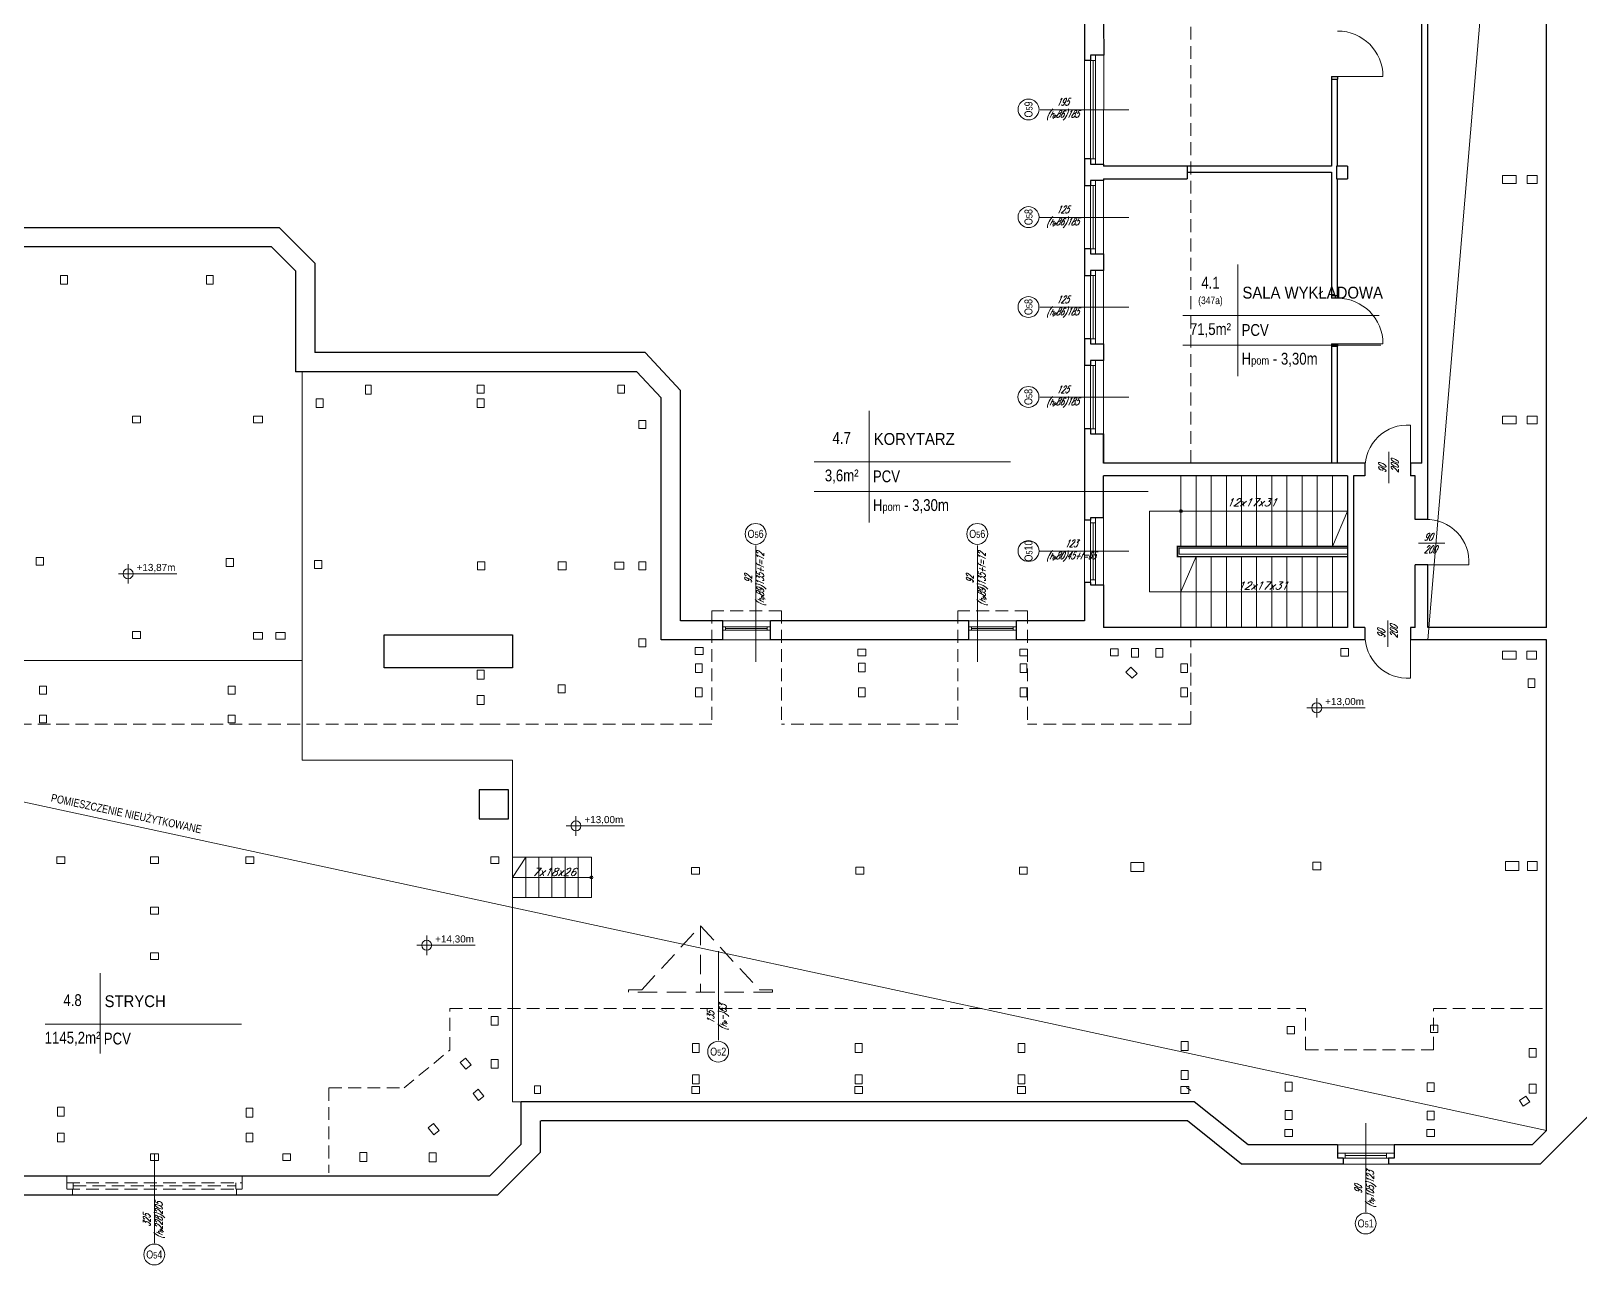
# Model space of a CAD drawing. Header units: millimetres. Extents: x -18485 to 40303, y -22087 to 35064.
# Drawn here: x 4553 to 7619, y -11075 to -8633 of the extents above; entities that cross this region are included whole.
import ezdxf
from ezdxf.enums import TextEntityAlignment as Align

# ---------------------------------------------------------------- set-up
doc = ezdxf.new("R2010")
doc.units = ezdxf.units.MM
doc.linetypes.add('DASHED', pattern=[19.05, 12.7, -6.35])
doc.layers.get('0').update_dxf_attribs({"lineweight": 25})
for name, color, linetype, lineweight in [('01-2_konstrukcja dachu', 1, 'Continuous', 20), ('01_ściany', 2, 'Continuous', 25), ('03-01_okna', 5, 'Continuous', 15), ('03-02_schody', 6, 'Continuous', 5), ('03_drzwi', 1, 'Continuous', 0), ('04-1_widok', 251, 'Continuous', 5), ('04-2_nad', 251, 'DASHED', 5), ('05-03_opis', 10, 'Continuous', 5)]:
    doc.layers.add(name, color=color, linetype=linetype, lineweight=lineweight)
doc.styles.add('arial', font='arial.ttf')
doc.styles.add('ariel', font='arial.ttf', dxfattribs={"width": 0.8})
doc.styles.add('ariel_wym', font='simplex.shx', dxfattribs={"width": 0.65, "oblique": 25})

# ---------------------------------------------------------------- blocks, each defined once
blk = doc.blocks.new('kota rzutowa')
at = {"ltscale": 0.5}
for p, q in [((-20.6, 0), (102.8, 0)), ((0, -20.6), (0, 20.6))]:
    blk.add_line(p, q, dxfattribs=at)
blk.add_circle((0, 0), 10.6, dxfattribs=at)
at = {"ltscale": 0.5, "style": 'arial'}
blk.add_attdef('POZ._POSADKI_WYKOŃCZONWJ', text='', height=15, dxfattribs=at).set_placement((17.9, 1.4), align=Align.BOTTOM_LEFT)
blk.add_attdef('POZ._POSADZKI_KONSTRUKCJA', text='', height=15, dxfattribs=at).set_placement((17, -5), align=Align.TOP_LEFT)

msp = doc.modelspace()

# ---------------------------------------------------------------- linework, layer by layer
at = {"layer": '01-2_konstrukcja dachu', "color": 8}
msp.add_line((6849, -10729.9), (6840.1, -10723.8), dxfattribs=at)
at = {"layer": '01-2_konstrukcja dachu'}
for points in [[(7465.7, -8919), (7492.8, -8919), (7492.8, -8934.5), (7465.7, -8934.5)], [(7514.8, -8919), (7534.3, -8919), (7534.3, -8934.5), (7514.8, -8934.5)], [(4624.7, -9134.1), (4611.2, -9134.1), (4611.2, -9116.6), (4624.7, -9116.6)], [(4913.3, -9134.1), (4899.8, -9134.1), (4899.8, -9116.6), (4913.3, -9116.6)], [(5214.7, -9334.3), (5226.2, -9334.3), (5226.2, -9351.8), (5214.7, -9351.8)], [(5436.2, -9334.3), (5449.7, -9334.3), (5449.7, -9349.8), (5436.2, -9349.8)], [(5714.2, -9334.3), (5727.7, -9334.3), (5727.7, -9349.8), (5714.2, -9349.8)], [(5130.8, -9378.5), (5117.3, -9378.5), (5117.3, -9361), (5130.8, -9361)], [(5449.6, -9378.5), (5436.1, -9378.5), (5436.1, -9361), (5449.6, -9361)], [(4753.9, -9408.7), (4753.9, -9395.1), (4769.4, -9395.2), (4769.4, -9408.7)], [(5756.2, -9404.1), (5769.7, -9404.1), (5769.7, -9419.6), (5756.2, -9419.6)], [(7465.7, -9395.3), (7492.8, -9395.3), (7492.8, -9410.8), (7465.7, -9410.8)], [(7514.8, -9395.3), (7534.3, -9395.3), (7534.3, -9410.8), (7514.8, -9410.8)], [(4562.6, -9674.8), (4577.1, -9674.8), (4577.1, -9690.3), (4562.6, -9690.3)], [(4939.3, -9677.3), (4953.8, -9677.3), (4953.8, -9692.8), (4939.3, -9692.8)], [(5114.2, -9681.3), (5128.7, -9681.3), (5128.7, -9696.8), (5114.2, -9696.8)], [(5436.7, -9683.8), (5451.2, -9683.8), (5451.2, -9699.3), (5436.7, -9699.3)], [(5596.2, -9683.8), (5612.2, -9683.8), (5612.2, -9699.3), (5596.2, -9699.3)], [(5726, -9684.6), (5726, -9698.1), (5708.5, -9698.1), (5708.5, -9684.6)], [(5756.2, -9683.8), (5769.7, -9683.8), (5769.7, -9699.3), (5756.2, -9699.3)], [(4753.9, -9835.3), (4753.9, -9821.7), (4769.4, -9821.8), (4769.4, -9835.3)], [(4993, -9836.8), (4993, -9823.3), (5011, -9823.3), (5011, -9836.8)], [(5037.5, -9836.8), (5037.5, -9823.3), (5055.5, -9823.3), (5055.5, -9836.8)], [(5756.2, -9836.3), (5769.7, -9836.3), (5769.7, -9851.8), (5756.2, -9851.8)], [(5883.1, -9853.5), (5883.1, -9867), (5867.6, -9867), (5867.6, -9853.5)], [(6205.1, -9856.5), (6205.1, -9870), (6189.6, -9870), (6189.6, -9856.5)], [(6525.6, -9856.5), (6525.6, -9870), (6510.1, -9870), (6510.1, -9856.5)], [(6705, -9856.1), (6705, -9869.6), (6689.5, -9869.6), (6689.5, -9856.1)], [(6745.1, -9872.4), (6731.6, -9872.4), (6731.6, -9854.9), (6745.1, -9854.9)], [(6793.2, -9872.4), (6779.7, -9872.4), (6779.7, -9854.9), (6793.2, -9854.9)], [(7145.6, -9855), (7161.1, -9855), (7161.1, -9870.5), (7145.6, -9870.5)], [(7465.7, -9860.6), (7492.8, -9860.6), (7492.8, -9876.1), (7465.7, -9876.1)], [(7513.9, -9860.3), (7532.9, -9860.3), (7532.9, -9876.3), (7513.9, -9876.3)], [(5449.7, -9915.7), (5436.2, -9915.7), (5436.2, -9898.2), (5449.7, -9898.2)], [(5881.5, -9902.9), (5868, -9902.9), (5868, -9885.4), (5881.5, -9885.4)], [(6204.2, -9901.4), (6190.7, -9901.4), (6190.7, -9883.9), (6204.2, -9883.9)], [(6524.4, -9902.9), (6510.9, -9902.9), (6510.9, -9885.4), (6524.4, -9885.4)], [(6742.4, -9904.6), (6732.8, -9914.2), (6720.4, -9901.7), (6730, -9892.2)], [(6842.4, -9902.9), (6828.9, -9902.9), (6828.9, -9885.4), (6842.4, -9885.4)], [(4569.5, -9929.9), (4583, -9929.9), (4583, -9945.4), (4569.5, -9945.4)], [(4943, -9929.9), (4956.5, -9929.9), (4956.5, -9945.4), (4943, -9945.4)], [(5596.4, -9927.4), (5609.9, -9927.4), (5609.9, -9942.9), (5596.4, -9942.9)], [(5881.5, -9950.8), (5868, -9950.8), (5868, -9933.3), (5881.5, -9933.3)], [(6204.2, -9950.8), (6190.7, -9950.8), (6190.7, -9933.3), (6204.2, -9933.3)], [(6524.4, -9950.8), (6510.9, -9950.8), (6510.9, -9933.3), (6524.4, -9933.3)], [(6842.4, -9950.8), (6828.9, -9950.8), (6828.9, -9933.3), (6842.4, -9933.3)], [(7530, -9932.6), (7516.5, -9932.6), (7516.5, -9915.1), (7530, -9915.1)], [(5449.7, -9965.8), (5436.2, -9965.8), (5436.2, -9948.3), (5449.7, -9948.3)], [(4569.5, -9987), (4583, -9987), (4583, -10002.5), (4569.5, -10002.5)], [(4943, -9987), (4956.5, -9987), (4956.5, -10002.5), (4943, -10002.5)], [(4619.6, -10267.5), (4619.6, -10281), (4604.1, -10281), (4604.1, -10267.5)], [(4805, -10267.5), (4805, -10281), (4789.5, -10281), (4789.5, -10267.5)], [(4993.6, -10267.5), (4993.6, -10281), (4978.1, -10281), (4978.1, -10267.5)], [(5478.8, -10267.5), (5478.8, -10281), (5463.3, -10281), (5463.3, -10267.5)], [(5875.8, -10288.5), (5875.8, -10302), (5860.3, -10302), (5860.3, -10288.5)], [(6201.2, -10288.2), (6201.2, -10301.7), (6185.7, -10301.7), (6185.7, -10288.2)], [(6524.9, -10288.2), (6524.9, -10301.7), (6509.4, -10301.7), (6509.4, -10288.2)], [(6729.8, -10278.8), (6755.8, -10278.8), (6755.8, -10296.3), (6729.8, -10296.3)], [(7090.6, -10278), (7106.1, -10278), (7106.1, -10293.5), (7090.6, -10293.5)], [(7090.6, -10278), (7106.1, -10278), (7106.1, -10293.5), (7090.6, -10293.5)], [(7471.8, -10276.8), (7497.8, -10276.8), (7497.8, -10294.3), (7471.8, -10294.3)], [(7515.3, -10276.8), (7534.3, -10276.8), (7534.3, -10294.3), (7515.3, -10294.3)], [(4804.9, -10367.4), (4804.9, -10380.9), (4789.4, -10380.9), (4789.4, -10367.4)], [(4804.9, -10457.5), (4804.9, -10471), (4789.4, -10471), (4789.4, -10457.5)], [(5477.3, -10600.9), (5463.8, -10600.9), (5463.8, -10583.4), (5477.3, -10583.4)], [(7039.8, -10603.3), (7054.3, -10603.3), (7054.3, -10617.8), (7039.8, -10617.8)], [(7323.3, -10600.8), (7337.8, -10600.8), (7337.8, -10615.3), (7323.3, -10615.3)], [(5875.4, -10654.8), (5861.9, -10654.8), (5861.9, -10637.3), (5875.4, -10637.3)], [(6197.8, -10654.8), (6184.3, -10654.8), (6184.3, -10637.3), (6197.8, -10637.3)], [(6520.2, -10654.8), (6506.7, -10654.8), (6506.7, -10637.3), (6520.2, -10637.3)], [(6843.4, -10650.8), (6829.9, -10650.8), (6829.9, -10633.3), (6843.4, -10633.3)], [(5413.4, -10688), (5423.9, -10679.5), (5412.9, -10665.9), (5402.4, -10674.4)], [(5477.3, -10685.9), (5463.8, -10685.9), (5463.8, -10668.4), (5477.3, -10668.4)], [(7532.3, -10664.1), (7518.8, -10664.1), (7518.8, -10646.6), (7532.3, -10646.6)], [(5875.4, -10716.8), (5861.9, -10716.8), (5861.9, -10699.3), (5875.4, -10699.3)], [(6197.8, -10716.8), (6184.3, -10716.8), (6184.3, -10699.3), (6197.8, -10699.3)], [(6520.2, -10716.8), (6506.7, -10716.8), (6506.7, -10699.3), (6520.2, -10699.3)], [(6843.4, -10708.2), (6829.9, -10708.2), (6829.9, -10690.7), (6843.4, -10690.7)], [(5438.7, -10749.7), (5449.2, -10741.2), (5438.2, -10727.6), (5427.7, -10736.1)], [(5549.6, -10720.8), (5561.6, -10720.8), (5561.6, -10735.8), (5549.6, -10735.8)], [(5876.3, -10722.3), (5876.3, -10735.8), (5860.8, -10735.8), (5860.8, -10722.3)], [(6198.8, -10722.3), (6198.8, -10735.8), (6183.3, -10735.8), (6183.3, -10722.3)], [(6521.3, -10722.3), (6521.3, -10735.8), (6505.8, -10735.8), (6505.8, -10722.3)], [(6844.5, -10722.3), (6844.5, -10735.8), (6829, -10735.8), (6829, -10722.3)], [(7049.3, -10731.2), (7035.8, -10731.2), (7035.8, -10713.7), (7049.3, -10713.7)], [(7330.4, -10732.2), (7316.9, -10732.2), (7316.9, -10714.7), (7330.4, -10714.7)], [(7532.3, -10735.1), (7518.8, -10735.1), (7518.8, -10717.6), (7532.3, -10717.6)], [(4618.6, -10780.8), (4605.1, -10780.8), (4605.1, -10763.3), (4618.6, -10763.3)], [(7512, -10741), (7519.6, -10752.2), (7506.7, -10760.8), (7499.2, -10749.7)], [(4992.1, -10782.8), (4978.6, -10782.8), (4978.6, -10765.3), (4992.1, -10765.3)], [(7049.3, -10787.3), (7035.8, -10787.3), (7035.8, -10769.8), (7049.3, -10769.8)], [(7330.4, -10788.3), (7316.9, -10788.3), (7316.9, -10770.8), (7330.4, -10770.8)], [(4618.6, -10831.7), (4605.1, -10831.7), (4605.1, -10814.2), (4618.6, -10814.2)], [(4992.1, -10831.7), (4978.6, -10831.7), (4978.6, -10814.2), (4992.1, -10814.2)], [(5350.2, -10817.6), (5360.7, -10809.2), (5349.7, -10795.5), (5339.2, -10804)], [(7050.3, -10807.3), (7050.3, -10820.8), (7034.8, -10820.8), (7034.8, -10807.3)], [(7331.3, -10807.3), (7331.3, -10820.8), (7315.8, -10820.8), (7315.8, -10807.3)], [(4805, -10855.2), (4805, -10868.7), (4789.5, -10868.7), (4789.5, -10855.2)], [(5066.6, -10855.3), (5066.6, -10868.8), (5051.1, -10868.8), (5051.1, -10855.3)], [(5217.4, -10870.3), (5203.9, -10870.3), (5203.9, -10852.8), (5217.4, -10852.8)], [(5341.1, -10870.9), (5354.6, -10870.9), (5354.6, -10853.4), (5341.1, -10853.4)]]:
    msp.add_lwpolyline(points, close=True, dxfattribs=at)
msp.add_lwpolyline([(4993, -9395.2), (4993, -9395.2), (5011, -9395.2), (5011, -9408.7), (4993, -9408.7), (4993, -9395.2)], dxfattribs=at)
at = {"layer": '01_ściany'}
for p, q in [((7553.2, -9813.3), (7553.2, -7037.7)), ((7318.2, -9513.8), (7318.2, -8271.9)), ((6638.2, -8606.3), (6638.2, -8691.3)), ((6676.2, -8616.3), (6676.4, -8681.1)), ((7306.2, -9488.3), (7306.2, -8597.3)), ((6650.2, -8691.3), (6638.2, -8691.3)), ((6676.4, -8681.1), (6650.2, -8681.1)), ((6650.2, -8681.2), (6650.2, -8691.1)), ((7127.2, -8723), (7127.2, -8728)), ((7127.2, -8723), (7139.2, -8723)), ((7127.2, -8728), (7127.2, -8900.7)), ((7127.2, -8728), (7139.2, -8728)), ((7139.2, -8723), (7139.2, -8728)), ((7139.2, -8900.7), (7139.2, -8728)), ((6650.2, -8886.3), (6638.2, -8886.3)), ((6638.2, -8886.3), (6638.2, -8939.3)), ((6650.1, -8886.3), (6650.1, -8896.3)), ((6650.1, -8896.3), (6676.3, -8896.3)), ((6676.1, -8896.3), (6676.1, -8900.7)), ((6841.2, -8900.7), (6676.1, -8900.7)), ((6841.2, -8900.7), (6841.2, -8925.7)), ((7127.2, -8900.7), (6841.2, -8900.7)), ((6841.2, -8912.7), (7127.2, -8912.7)), ((7127.2, -8912.7), (7127.2, -9157)), ((7159.2, -8900.7), (7137.2, -8900.7)), ((7137.2, -8900.7), (7137.2, -8925.7)), ((7159.2, -8900.7), (7159.2, -8925.7)), ((6650.2, -8939.3), (6638.1, -8939.3)), ((6676.1, -8929.1), (6650.2, -8929.1)), ((6650.2, -8929.2), (6650.2, -8939.1)), ((6676.1, -8925.7), (6676.1, -8929.1)), ((6676.1, -8925.7), (6841.2, -8925.7)), ((7137.2, -8925.7), (7159.2, -8925.7)), ((7139.2, -9157), (7139.2, -8925.7)), ((5044.6, -9022.3), (4479.6, -9022.3)), ((5114.5, -9092.2), (5044.6, -9022.3)), ((5028.8, -9060.3), (4495.3, -9060.3)), ((5076.5, -9108), (5028.8, -9060.3)), ((6638.1, -9064.3), (6638, -9117.3)), ((6650.2, -9064.3), (6638.1, -9064.3)), ((6650.2, -9064.3), (6650.2, -9074.3)), ((6650.2, -9074.3), (6676.1, -9074.3)), ((6676.1, -9074.3), (6676.1, -9107.1)), ((5076.5, -9108), (5076.5, -9307.3)), ((5114.5, -9092.2), (5114.5, -9269.3)), ((6676.1, -9107.1), (6650.1, -9107.1)), ((6650.1, -9107.2), (6650.1, -9117.1)), ((6650.1, -9117.3), (6638, -9117.3)), ((7127.2, -9157), (7127.2, -9162)), ((7139.2, -9157), (7127.2, -9157)), ((7139.2, -9162), (7127.2, -9162)), ((7139.2, -9162), (7139.2, -9157)), ((6650.1, -9242.3), (6638, -9242.3)), ((6638.1, -9242.3), (6638.2, -9295.3)), ((6638.1, -9242.3), (6638.2, -9295.3)), ((6650.1, -9242.3), (6650.1, -9252.3)), ((6650.1, -9252.3), (6676.1, -9252.3)), ((6676.1, -9252.3), (6676.1, -9285.1)), ((7127.2, -9252), (7127.2, -9257)), ((7127.2, -9252), (7139.2, -9252)), ((7127.2, -9257), (7139.2, -9257)), ((7127.2, -9257), (7127.2, -9488.3)), ((7139.2, -9252), (7139.2, -9257)), ((7139.2, -9488.3), (7139.2, -9257)), ((5768.5, -9269.3), (5114.5, -9269.3)), ((5768.5, -9269.3), (5838.5, -9344.3)), ((6676.1, -9285.1), (6650.2, -9285.1)), ((6650.2, -9285.2), (6650.2, -9295.1)), ((5752, -9307.3), (5076.5, -9307.3)), ((5752, -9307.3), (5800.5, -9359.2)), ((6650.2, -9295.3), (6638.2, -9295.3)), ((5838.5, -9461.4), (5838.5, -9344.3)), ((5800.5, -9838.3), (5800.5, -9359.2)), ((6638.2, -9420.3), (6638.2, -9601.3)), ((6650.2, -9420.3), (6638.2, -9420.3)), ((6650.2, -9420.3), (6650.2, -9430.3)), ((6650.2, -9430.3), (6676.2, -9430.3)), ((6676.1, -9430.3), (6676.1, -9488.3)), ((6676.2, -9488.3), (6676.2, -9430.3)), ((5838.5, -9800.3), (5838.5, -9461.4)), ((7193.4, -9488.3), (6676.1, -9488.3)), ((7193.4, -9488.3), (7193.4, -9513.3)), ((7306.2, -9488.3), (7283.6, -9488.3)), ((7283.6, -9488.3), (7283.6, -9513.3)), ((7159.1, -9513.3), (6676.2, -9513.3)), ((6676.2, -9596.3), (6676.2, -9513.3)), ((7159.1, -9513.3), (7159.1, -9673.3)), ((7193.4, -9513.3), (7171.1, -9513.3)), ((7171.1, -9513.3), (7171.1, -9813.3)), ((7293.2, -9513.3), (7283.6, -9513.3)), ((7293.2, -9599.9), (7293.2, -9513.3)), ((7318.2, -9599.9), (7318.2, -9513.8)), ((6676.2, -9596.3), (6650.2, -9596.3)), ((6650.2, -9596.3), (6650.2, -9601.3)), ((6650.2, -9601.3), (6638.2, -9601.3)), ((7318.2, -9599.9), (7293.2, -9599.9)), ((7159.1, -9673.3), (7159.1, -9813.3)), ((7293.2, -9813.3), (7293.2, -9689.6)), ((7318.2, -9689.6), (7293.2, -9689.6)), ((7318.2, -9813.3), (7318.2, -9689.6)), ((6638.2, -9724.3), (6638.2, -9800.3)), ((6650.2, -9724.3), (6638.2, -9724.3)), ((6650.2, -9724.3), (6650.2, -9729.3)), ((6650.2, -9729.3), (6676.2, -9729.3)), ((6676.2, -9729.3), (6676.2, -9813.3)), ((5922.3, -9800.3), (5838.5, -9800.3)), ((5922.3, -9838.3), (5922.3, -9800.3)), ((6409.3, -9800.3), (6016.8, -9800.3)), ((6016.8, -9838.3), (6016.8, -9800.3)), ((6409.3, -9838.3), (6409.3, -9800.3)), ((6638.2, -9800.3), (6503.8, -9800.3)), ((6503.8, -9838.3), (6503.8, -9800.3)), ((7159.1, -9813.3), (6676.2, -9813.3)), ((7193.4, -9813.3), (7171.1, -9813.3)), ((7193.4, -9813.3), (7193.4, -9838.3)), ((7283.6, -9813.3), (7283.6, -9838.3)), ((7293.2, -9813.3), (7283.6, -9813.3)), ((7553.2, -9813.3), (7318.2, -9813.3)), ((5922.3, -9838.3), (5800.5, -9838.3)), ((6409.3, -9838.3), (6016.8, -9838.3)), ((6664.1, -9838.3), (6503.8, -9838.3)), ((7193.4, -9838.3), (6664.1, -9838.3)), ((7553.2, -9838.3), (7283.6, -9838.3)), ((7553.2, -10809.3), (7553.2, -9838.3)), ((5440.1, -10134.6), (5440.1, -10192.6)), ((5498.1, -10134.6), (5440.1, -10134.6)), ((5498.1, -10192.6), (5498.1, -10134.6)), ((5440.1, -10192.6), (5498.1, -10192.6)), ((5523.2, -10836.5), (5523.2, -10752.3)), ((6855.4, -10752.3), (5523.2, -10752.3)), ((6962.5, -10837.8), (6855.4, -10752.3)), ((7540.4, -10875.8), (7670.5, -10745.7)), ((5561.2, -10852.3), (5561.2, -10790.3)), ((6842.1, -10790.3), (5561.8, -10790.3)), ((6949.2, -10875.8), (6842.1, -10790.3)), ((7524.7, -10837.8), (7553.2, -10809.3)), ((5460.4, -10899.3), (5523.2, -10836.5)), ((5476.2, -10937.3), (5561.2, -10852.3)), ((7139.4, -10837.8), (6962.5, -10837.8)), ((7139.4, -10837.8), (7139.4, -10863.8)), ((7524.7, -10837.8), (7251.4, -10837.8)), ((7251.4, -10837.8), (7251.4, -10863.8)), ((7150.4, -10875.8), (6949.2, -10875.8)), ((7150.4, -10863.8), (7139.4, -10863.8)), ((7150.4, -10863.8), (7150.4, -10875.8)), ((7251.4, -10863.8), (7240.4, -10863.8)), ((7240.4, -10863.8), (7240.4, -10875.8)), ((7540.4, -10875.8), (7240.4, -10875.8)), ((5460.4, -10899.3), (4133.9, -10899.3)), ((5451.8, -10937.3), (4324.7, -10937.3)), ((5476.2, -10937.3), (5269.7, -10937.3))]:
    msp.add_line(p, q, dxfattribs=at)
msp.add_lwpolyline([(5252.1, -9828.2), (5506.1, -9828.2), (5506.1, -9893.2), (5252.1, -9893.2)], close=True, dxfattribs=at)
at = {"layer": '03-01_okna', "linetype": 'Continuous', "lineweight": 0}
for p, q in [((6638.2, -8886.3), (6638.3, -8691.3)), ((6650.2, -8886.3), (6650.2, -8691.1)), ((6650.2, -8691.1), (6660.2, -8691.1)), ((6655.2, -8886.3), (6655.2, -8691.1)), ((6660.2, -8896.3), (6660.2, -8681.1)), ((6650.2, -8886.3), (6660.2, -8886.3)), ((6638.2, -9064.3), (6638.2, -8939.3)), ((6650.2, -9064.3), (6650.2, -8939.1)), ((6650.2, -8939.1), (6660.2, -8939.1)), ((6655.2, -9064.3), (6655.2, -8939.1)), ((6660.2, -9074.3), (6660.2, -8929.1)), ((6650.2, -9064.3), (6660.2, -9064.3)), ((6660.1, -9252.3), (6660.1, -9107.1)), ((6638.1, -9242.3), (6638.1, -9117.3)), ((6650.1, -9242.3), (6650.1, -9117.1)), ((6650.1, -9117.1), (6660.1, -9117.1)), ((6655.1, -9242.3), (6655.1, -9117.1)), ((6650.1, -9242.3), (6660.1, -9242.3)), ((6660.2, -9430.3), (6660.2, -9285.1)), ((6638, -9420.3), (6638, -9295.3)), ((6650.2, -9420.3), (6650.2, -9295.1)), ((6650.2, -9295.1), (6660.2, -9295.1)), ((6655.2, -9420.3), (6655.2, -9295.1)), ((6650.2, -9420.3), (6660.2, -9420.3)), ((6660.2, -9729.3), (6660.2, -9596.3)), ((6638.2, -9724.3), (6638.2, -9601.3)), ((6650.2, -9729.3), (6650.2, -9601.3)), ((6650.2, -9606.3), (6660.2, -9606.3)), ((6655.2, -9719.3), (6655.2, -9606.3)), ((6650.2, -9719.3), (6660.2, -9719.3)), ((6016.8, -9812.3), (5922.3, -9812.3)), ((5927.4, -9812.3), (5927.4, -9819.2)), ((6009.8, -9812.3), (6009.8, -9819.2)), ((6503.8, -9812.3), (6409.3, -9812.3)), ((6414.4, -9812.3), (6414.4, -9819.2)), ((6496.8, -9812.3), (6496.8, -9819.2)), ((6016.8, -9819.2), (5922.3, -9819.2)), ((6009.8, -9815.7), (5927.4, -9815.7)), ((6503.8, -9819.2), (6409.3, -9819.2)), ((6496.8, -9815.7), (6414.4, -9815.7)), ((7139.4, -10853.8), (7251.4, -10853.8)), ((7154.4, -10863.8), (7154.4, -10853.8)), ((7236.4, -10863.8), (7236.4, -10853.8)), ((7139.4, -10863.8), (7251.4, -10863.8)), ((7154.4, -10858.8), (7236.4, -10858.8))]:
    msp.add_line(p, q, dxfattribs=at)
at = {"layer": '03-01_okna'}
for p, q in [((6016.8, -9800.3), (5922.3, -9800.3)), ((6503.8, -9800.3), (6409.3, -9800.3)), ((7150.4, -10875.8), (7240.4, -10875.8))]:
    msp.add_line(p, q, dxfattribs=at)
at = {"layer": '03-02_schody'}
for p, q in [((6829.1, -9653.3), (6829.1, -9513.3)), ((6859.1, -9513.3), (6859.1, -9653.3)), ((6889.1, -9513.3), (6889.1, -9653.3)), ((6919.1, -9513.3), (6919.1, -9653.3)), ((6949.1, -9513.3), (6949.1, -9653.3)), ((6979.1, -9513.3), (6979.1, -9653.3)), ((7009.1, -9513.3), (7009.1, -9653.3)), ((7039.1, -9513.3), (7039.1, -9653.3)), ((7069.1, -9513.3), (7069.1, -9653.3)), ((7099.1, -9513.3), (7099.1, -9653.3)), ((7129.1, -9513.3), (7129.1, -9653.3)), ((6767, -9583.3), (7159.1, -9583.3)), ((6767, -9583.3), (6767, -9743.3)), ((7159.1, -9583.3), (7129.1, -9653.3)), ((6825.5, -9656.8), (6825.5, -9668.8)), ((6825.5, -9656.8), (7159.1, -9656.8)), ((6825.5, -9668.8), (7159.1, -9668.8)), ((6829.1, -9813.3), (6829.1, -9673.3)), ((6829.1, -9743.3), (6859.1, -9673.3)), ((6859.1, -9673.3), (6859.1, -9813.3)), ((6889.1, -9673.3), (6889.1, -9813.3)), ((6919.1, -9673.3), (6919.1, -9813.3)), ((6949.1, -9673.3), (6949.1, -9813.3)), ((6979.1, -9673.3), (6979.1, -9813.3)), ((7009.1, -9673.3), (7009.1, -9813.3)), ((7039.1, -9673.3), (7039.1, -9813.3)), ((7069.1, -9673.3), (7069.1, -9813.3)), ((7099.1, -9673.3), (7099.1, -9813.3)), ((7129.1, -9673.3), (7129.1, -9813.3)), ((6767, -9743.3), (7159.1, -9743.3)), ((5506, -10268.3), (5662, -10268.3)), ((5506, -10308.3), (5532, -10268.3)), ((5506, -10268.3), (5506, -10348.3)), ((5532, -10268.3), (5532, -10348.3)), ((5558, -10268.3), (5558, -10348.3)), ((5584, -10268.3), (5584, -10348.3)), ((5610, -10268.3), (5610, -10348.3)), ((5636, -10268.3), (5636, -10348.3)), ((5662, -10268.3), (5662, -10348.3)), ((5662, -10268.3), (5662, -10348.3)), ((5506, -10308.3), (5662, -10308.3)), ((5506, -10348.3), (5662, -10348.3))]:
    msp.add_line(p, q, dxfattribs=at)
at = {"layer": '03-02_schody', "const_width": 3}
msp.add_lwpolyline([(7159.1, -9673.3), (6822.3, -9673.3), (6822.3, -9653.3), (7159.1, -9653.3)], dxfattribs=at)
at = {"layer": '03-02_schody'}
for centre in [(6829.1, -9583.3), (5662, -10308.3)]:
    msp.add_circle(centre, 3, dxfattribs=at)
at = {"layer": '03_drzwi'}
for p, q in [((7139.2, -8723), (7229.2, -8723)), ((7139.2, -9252), (7229.2, -9252)), ((7283.6, -9413.2), (7283.6, -9503.2)), ((7240.5, -9465.9), (7240.5, -9527.8)), ((7351.4, -9646.8), (7299.2, -9646.8)), ((7399, -9689.6), (7309, -9689.6)), ((7238.5, -9851.9), (7238.5, -9799.7)), ((7283.6, -9913.8), (7283.6, -9823.8))]:
    msp.add_line(p, q, dxfattribs=at)
for centre, radius, start, end in [((7139.2, -8723), 90, 0, 90), ((7139.2, -9252), 90, 0, 90), ((7277.5, -9496.7), 83.7, 85.8252, 181.795), ((7315.6, -9683.5), 83.7, 355.8252, 91.795), ((7277.5, -9830.3), 83.7, 178.205, 274.1748)]:
    msp.add_arc(centre, radius, start, end, dxfattribs=at)
at = {"layer": '04-1_widok'}
for p, q in [((6676.1, -8896.3), (6676.4, -8681.1)), ((6676.1, -9074.3), (6676.1, -8929.1)), ((6676.1, -9252.3), (6676.1, -9107.1)), ((6676.1, -9430.3), (6676.1, -9285.1)), ((5089.5, -9307.3), (5089.5, -10076.3)), ((6676.2, -9729.3), (6676.2, -9596.3)), ((5922.3, -9838.3), (6016.8, -9838.3)), ((6409.3, -9838.3), (6503.8, -9838.3)), ((4434.6, -9878.8), (5089.5, -9878.8)), ((5506, -10076.3), (5089.5, -10076.3)), ((5506, -10076.3), (5506, -10752.3)), ((5523.2, -10752.3), (5506, -10752.3)), ((7139.4, -10837.8), (7251.4, -10837.8))]:
    msp.add_line(p, q, dxfattribs=at)
at = {"layer": '04-2_nad', "ltscale": 2}
for p, q in [((6848.9, -9488.3), (6848.9, -7872.5)), ((6038.5, -9780.3), (5900.5, -9780.3)), ((5900.5, -9780.3), (5900.5, -10005)), ((6038.5, -9780.3), (6038.5, -10005)), ((6525.5, -9780.3), (6387.5, -9780.3)), ((6387.5, -9780.3), (6387.5, -10005)), ((6525.5, -9780.3), (6525.5, -10005)), ((6848.9, -10004.9), (6848.9, -9838.3)), ((4591.5, -10005), (4105.2, -10004.9)), ((5466.3, -10004.9), (4591.5, -10005)), ((5900.5, -10005), (5466.3, -10004.9)), ((6387.5, -10005), (6038.5, -10005)), ((6848.9, -10004.9), (6525.5, -10005)), ((5381.8, -10650), (5381.8, -10567.4)), ((5381.8, -10567.4), (7076, -10567.4)), ((7076, -10649.4), (7076, -10567.4)), ((7329.1, -10649.4), (7329.1, -10568.2)), ((7329.3, -10567.5), (7557.7, -10567.6)), ((5291.2, -10724.9), (5381.8, -10650)), ((7076, -10649.4), (7329.1, -10649.4)), ((5142.5, -10724.9), (5142.5, -10893.1)), ((5142.5, -10724.9), (5291.2, -10724.9)), ((4623.7, -10899.3), (4623.7, -10925.3)), ((4623.7, -10912.6), (4970.7, -10912.6)), ((4636.3, -10925.3), (4636.3, -10912.6)), ((4958, -10925.3), (4958, -10912.6)), ((4970.7, -10899.3), (4970.7, -10925.3)), ((4623.7, -10925.3), (4970.7, -10925.3)), ((4634.7, -10925.3), (4623.7, -10925.3)), ((4634.7, -10925.3), (4634.7, -10937.3)), ((4636.3, -10918.9), (4958, -10918.9)), ((4959.7, -10925.3), (4970.7, -10925.3)), ((4959.7, -10925.3), (4959.7, -10937.3))]:
    msp.add_line(p, q, dxfattribs=at)
at = {"layer": '04-2_nad', "ltscale": 3}
msp.add_line((5878.3, -10404.4), (5878.3, -10535.7), dxfattribs=at)
msp.add_lwpolyline([(5735.8, -10535.7), (5735.8, -10530.7), (5761.9, -10530.7), (5878.3, -10404.4), (5994.8, -10530.7), (6020.9, -10530.7), (6020.9, -10535.7)], close=True, dxfattribs=at)
at = {"layer": '05-03_opis'}
for p, q in [((7318.2, -9838.3), (7553.2, -7037.7)), ((6942, -9095.2), (6942, -9316.1)), ((6833.1, -9196.3), (7221.7, -9196.3)), ((6833.1, -9254.7), (7224.8, -9254.7)), ((6212, -9384.8), (6212, -9605.7)), ((6103.2, -9485.9), (6491.7, -9485.9)), ((6103.1, -9544.3), (6764.5, -9544.3)), ((3052, -9838.3), (7553.2, -10809.3)), ((4689.4, -10497.6), (4689.4, -10657.1)), ((4580.5, -10598.8), (4969.1, -10598.8))]:
    msp.add_line(p, q, dxfattribs=at)
at = {"layer": '05-03_opis', "lineweight": 0}
for p, q in [((6726.2, -8788.8), (6550.2, -8788.8)), ((6726.2, -9001.8), (6550.1, -9001.8)), ((6726.1, -9179.8), (6550.1, -9179.8)), ((6726, -9357.8), (6550, -9357.8)), ((5987.7, -9881.5), (5987.7, -9651.1)), ((6426.5, -9881.5), (6426.5, -9651.1)), ((6726.2, -9662.8), (6550.1, -9662.8)), ((5913.6, -10454.5), (5913.6, -10630.5)), ((7195.4, -10794.5), (7195.4, -10970.6)), ((4797.2, -10856), (4797.2, -11032.1))]:
    msp.add_line(p, q, dxfattribs=at)
for centre in [(6527.5, -8788.3), (6527.5, -9001.3), (6527.4, -9179.3), (6527.3, -9357.3), (5987.2, -9628.4), (6426, -9628.4), (6527.5, -9662.3), (5913.1, -10653.2), (7194.9, -10993.2), (4796.7, -11054.7)]:
    msp.add_circle(centre, 20.7, dxfattribs=at)

# ---------------------------------------------------------------- block references
at = {"layer": '05-03_opis', "xscale": 0.9359999999996944, "yscale": 0.9359999999978754, "zscale": 0.9359999999996944}
for p, values in [((4744.9, -9707.3), {'POZ._POSADKI_WYKOŃCZONWJ': '+13,87m'}), ((7098, -9972.6), {'POZ._POSADKI_WYKOŃCZONWJ': '+13,00m'}), ((5631.5, -10206.4), {'POZ._POSADKI_WYKOŃCZONWJ': '+13,00m'}), ((5336, -10442.6), {'POZ._POSADKI_WYKOŃCZONWJ': '+14,30m'})]:
    msp.add_blockref('kota rzutowa', p, dxfattribs=at).add_auto_attribs(values)

# ---------------------------------------------------------------- texts
at = {"layer": '03_drzwi', "char_height": 15, "width": 160.59, "attachment_point": 1, "rotation": 90, "style": 'ariel_wym'}
for insert in [(7220.2, -9507.6), (7218.2, -9834.8)]:
    msp.add_mtext('90\\P200', dxfattribs=dict(at, insert=insert))
at = {"layer": '03_drzwi', "insert": (7309.9, -9626.6), "char_height": 15, "width": 160.59, "attachment_point": 1, "style": 'ariel_wym'}
msp.add_mtext('90\\P200', dxfattribs=at)
at = {"layer": '05-03_opis', "lineweight": 0, "attachment_point": 5}
for s, insert, char_height, width, style in [('195\\P({\\H0.8333x;h\\H0.6x;p}86)185', (6595, -8787.7), 14.4, 62.661, 'ariel_wym'), ('125\\P({\\H0.8333x;h\\H0.6x;p}86)185', (6595, -9000.7), 14.4, 62.661, 'ariel_wym'), ('125\\P({\\H0.8333x;h\\H0.6x;p}86)185', (6595, -9178.7), 14.4, 62.661, 'ariel_wym'), ('125\\P({\\H0.8333x;h\\H0.6x;p}86)185', (6594.9, -9356.7), 14.4, 62.661, 'ariel_wym'), ('{\\W1;12x17x31}', (6968.8, -9566.1), 15, 55, 'ariel_wym'), ('O{\\H0.7576x;5}6', (5987.2, -9628.4), 15.84, 75.194, 'ariel'), ('O{\\H0.7576x;5}6', (6426, -9628.4), 15.84, 75.194, 'ariel'), ('123\\P({\\H0.8333x;h\\H0.6x;p}80)45+f=65', (6611.6, -9661.7), 14.4, 62.661, 'ariel_wym'), ('{\\W1;12x17x31}', (6990.6, -9730.7), 15, 55, 'ariel_wym'), ('{\\W1;7x18x26}', (5588.3, -10297.4), 15, 55, 'ariel_wym'), ('O{\\H0.7576x;5}2', (5913.1, -10653.2), 15.84, 75.194, 'ariel'), ('O{\\H0.7576x;5}1', (7194.9, -10993.2), 15.84, 75.194, 'ariel'), ('O{\\H0.7576x;5}4', (4796.7, -11054.7), 15.84, 75.194, 'ariel')]:
    msp.add_mtext(s, dxfattribs=dict(at, insert=insert, char_height=char_height, width=width, style=style))
for s, insert, char_height, width, rotation, style in [('O{\\H0.7576x;5}9', (6527.5, -8788.3), 15.84, 75.194, 90, 'ariel'), ('O{\\H0.7576x;5}8', (6527.5, -9001.3), 15.84, 75.194, 90, 'ariel'), ('O{\\H0.7576x;5}8', (6527.4, -9179.3), 15.84, 75.194, 90, 'ariel'), ('O{\\H0.7576x;5}8', (6527.3, -9357.3), 15.84, 75.194, 90, 'ariel'), ('O{\\H0.7576x;5}10', (6527.5, -9662.3), 15.84, 75.194, 90, 'ariel'), ('92\\P({\\H0.8333x;h\\H0.6x;p}89)135+f=12', (5986.7, -9717.9), 14.4, 62.661, 90, 'ariel_wym'), ('92\\P({\\H0.8333x;h\\H0.6x;p}89)135+f=12', (6425.4, -9717.9), 14.4, 62.661, 90, 'ariel_wym'), ('POMIESZCZENIE NIEUŻYTKOWANE', (4741.4, -10182), 15.84, 743.586, 348, 'ariel'), ('135\\P({\\H0.8333x;h\\H0.6x;p}-)63', (5912.6, -10585.6), 14.4, 62.661, 90, 'ariel_wym'), ('90\\P({\\H0.8333x;h\\H0.6x;p}105)123', (7194.4, -10925.7), 14.4, 62.661, 90, 'ariel_wym'), ('325\\P({\\H0.8333x;h\\H0.6x;p}228)205', (4796.1, -10987.2), 14.4, 62.661, 90, 'ariel_wym')]:
    msp.add_mtext(s, dxfattribs=dict(at, insert=insert, char_height=char_height, width=width, rotation=rotation, style=style))
at = {"layer": '05-03_opis', "style": 'ariel'}
for s, insert, char_height, width, attachment_point in [('4.1\\P{\\H0.6404x;(347a)}', (6887.6, -9148.8), 23.423, 108.913, 5), ('\\W0.9;{\\fArial|b0|i0|c238|p34;SALA WYKŁADOWA}', (6950.9, -9151), 23.423, 356.637, 4), ('71,5m²', (6887.6, -9225.2), 23.42, 108.913, 5), (' PCV', (6942, -9224.9), 23.42, 322.789, 4), (' H{\\H0.7x;pom\\H1.429x; - 3,30m}', (6942, -9284.1), 23.423, 322.789, 4), ('4.7', (6157.6, -9438.4), 23.42, 108.913, 5), ('{\\W0.9;KORYTARZ}', (6221, -9440.6), 23.423, 356.637, 4), ('3,6m²', (6157.6, -9514.8), 23.42, 108.913, 5), (' PCV', (6212, -9514.6), 23.42, 322.789, 4), (' H{\\H0.7x;pom\\H1.429x; - 3,30m}', (6212, -9573.8), 23.423, 322.789, 4), ('4.8', (4634.9, -10551.3), 23.42, 108.913, 5), ('{\\W0.9;STRYCH}', (4698.3, -10553.5), 23.423, 356.637, 4), ('1145,2m²', (4634.9, -10627.7), 23.42, 108.913, 5), (' PCV', (4689.4, -10627.4), 23.42, 322.789, 4)]:
    msp.add_mtext(s, dxfattribs=dict(at, insert=insert, char_height=char_height, width=width, attachment_point=attachment_point))

doc.saveas('drawing.dxf')
